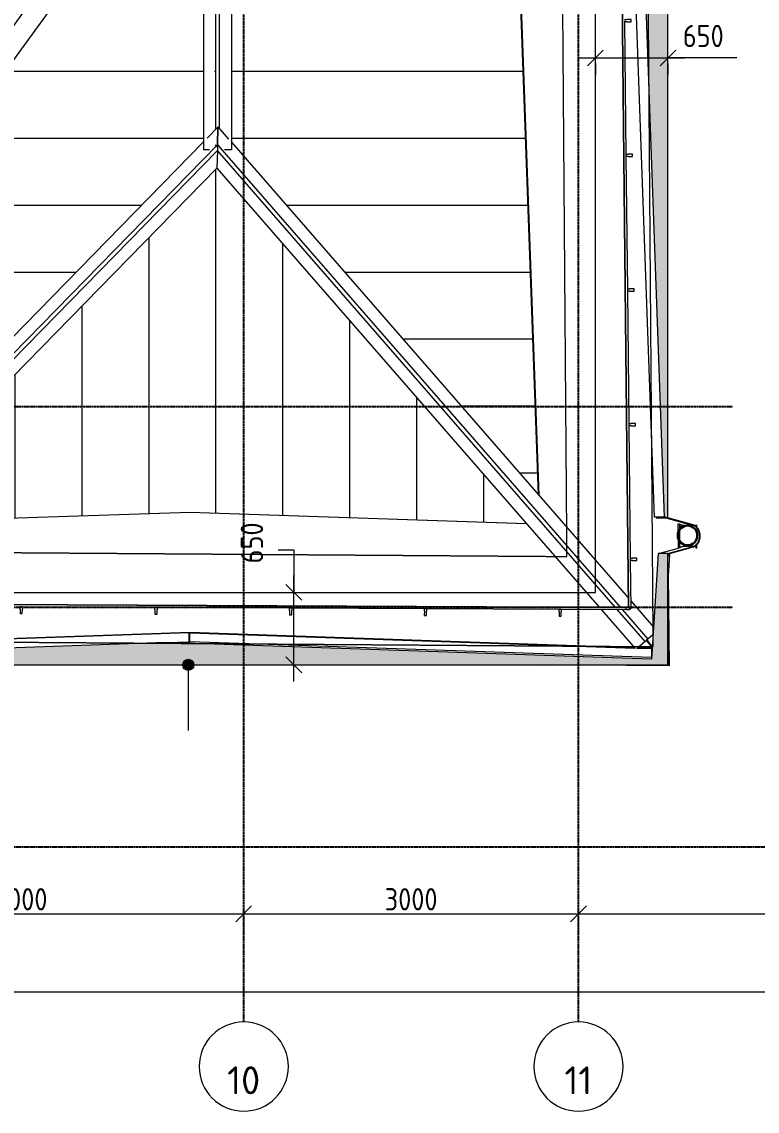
# Model space of a CAD drawing. Header units: millimetres. Extents: x -33838 to 476301, y -41806 to 120107.
# Drawn here: x 462779 to 469370, y -4529 to 5240 of the extents above; entities that cross this region are included whole.
import ezdxf

# ---------------------------------------------------------------- set-up
doc = ezdxf.new("R2010")
doc.units = ezdxf.units.MM
doc.linetypes.add('ADSK_Линия сетки', pattern=[25, 20, -2.5, 0, -2.5])
doc.linetypes.add('ADSK_Штриховая_ш3 п1_5', pattern=[4.5, 3, -1.5])
for name, color, linetype, lineweight in [('0_АР', 8, 'Continuous', 20), ('Антураж', 7, 'Continuous', 18), ('Ограждение', 251, 'Continuous', 18), ('Оси', 7, 'Continuous', 9)]:
    doc.layers.add(name, color=color, linetype=linetype, lineweight=lineweight)
doc.layers.add('Обобщенные модели', color=5, linetype='Continuous', lineweight=18, true_color=0x0000ff)
doc.styles.add('GOST Common_1', font='GOST Common_0.ttf', dxfattribs={"width": 0.9, "height": 200})
doc.styles.add('ISOCPEUR', font='isocpeur.ttf', dxfattribs={"height": 250})
doc.dimstyles.new('ADSK_Основной_2_5_мм', dxfattribs={"dimscale": 304.8, "dimtxt": 251.428749, "dimasz": 0.463911, "dimexe": 0.492126, "dimexo": 0.492126, "dimgap": 0.098425, "dimtad": 1, "dimdec": 1, "dimrnd": 0.1, "dimdsep": 46, "dimtxsty": 'GOST Common_1', "dimblk1": 'OBLIQUE', "dimblk2": 'OBLIQUE', "dimsah": 1, "dimcen": 0.09, "dimdle": 0.492126, "dimazin": 2, "dimtfac": 1, "dimtdec": 4, "dimtix": 1, "dimtmove": 0, "dimatfit": 3, "dimfxl": 1, "dimtvp": 1, "dimtfill": 1, "dimtolj": 1, "dimtzin": 0, "dimlwd": 20, "dimlwe": 20, "dimarcsym": 2})
doc.dimstyles.new('ADSK_Основной_2_5_мм_Округление_до_10_мм_синий', dxfattribs={"dimscale": 304.8, "dimtxt": 251.428749, "dimasz": 0.463911, "dimexe": 0.492126, "dimexo": 0.492126, "dimgap": 0.098425, "dimtad": 1, "dimdec": 0, "dimrnd": 10, "dimdsep": 46, "dimtxsty": 'GOST Common_1', "dimblk1": 'OBLIQUE', "dimblk2": 'OBLIQUE', "dimsah": 1, "dimcen": 0.09, "dimdle": 0.492126, "dimazin": 2, "dimtfac": 1, "dimtdec": 4, "dimtix": 1, "dimtmove": 1, "dimatfit": 3, "dimfxl": 1, "dimtvp": 1, "dimtolj": 1, "dimtzin": 0, "dimlwd": 20, "dimlwe": 20, "dimarcsym": 2})

# ---------------------------------------------------------------- blocks, each defined once
blk = doc.blocks.new('Ограждение - 20 доп поручень 300-V17-План кровли АР копия 1')
at = {"layer": 'Ограждение'}
for p, q in [((-60, 10), (-40, 10)), ((0, 10), (-40, 10)), ((0, -10), (0, 10)), ((-60, 0), (-60, -10)), ((-40, -10), (-60, -10)), ((-40, -10), (0, -10))]:
    blk.add_line(p, q, dxfattribs=at)
blk = doc.blocks.new('Ограждение - 20 доп поручень 300-1864261-План кровли АР копия 1')
at = {"layer": 'Ограждение'}
for p, q in [((-60, 10), (-40, 10)), ((-60, 10), (-60, -10)), ((0, 10), (-40, 10)), ((0, -10), (0, 10)), ((-40, -10), (-60, -10)), ((-40, -10), (0, -10))]:
    blk.add_line(p, q, dxfattribs=at)
blk = doc.blocks.new('Ограждение - Ограждение-1863905-План кровли АР копия 1')
for name, p, rotation in [('Ограждение - 20 доп поручень 300-V17-План кровли АР копия 1', (49321.7, 5255), 0.6131442627560616), ('Ограждение - 20 доп поручень 300-V17-План кровли АР копия 1', (49334.6, 4047.5), 0.6131442627560616), ('Ограждение - 20 доп поручень 300-V17-План кровли АР копия 1', (49347.6, 2840), 0.6131442627560616), ('Ограждение - 20 доп поручень 300-V17-План кровли АР копия 1', (49360.5, 1632.4), 0.6131442627560616), ('Ограждение - 20 доп поручень 300-V17-План кровли АР копия 1', (49373.4, 424.9), 0.6131442627560616), ('Ограждение - 20 доп поручень 300-1864261-План кровли АР копия 1', (43855.1, -61.9), 269.7171970149964), ('Ограждение - 20 доп поручень 300-1864261-План кровли АР копия 1', (45062.7, -67.9), 269.7171970149964), ('Ограждение - 20 доп поручень 300-1864261-План кровли АР копия 1', (46270.3, -73.8), 269.7171970149964), ('Ограждение - 20 доп поручень 300-1864261-План кровли АР копия 1', (47477.9, -79.8), 269.7171970149964), ('Ограждение - 20 доп поручень 300-1864261-План кровли АР копия 1', (48685.4, -85.7), 269.7171970149964)]:
    blk.add_blockref(name, p, dxfattribs=dict(rotation=rotation))
blk = doc.blocks.new('Тип верхнего поручня - Верхний поручень_Внутренний_-1864227-План кровли АР копия 1')
at = {"layer": 'Ограждение'}
for p, q in [((49298, -8.8), (49208.4, 8364.9)), ((49261.8, 5244.4), (49274.6, 4046.8)), ((49274.7, 4036.8), (49287.6, 2839.3)), ((49287.7, 2829.3), (49300.5, 1631.8)), ((49300.6, 1621.8), (49313.4, 424.3)), ((49313.5, 414.3), (49318.1, -18.7)), ((41628.9, 29.1), (49274.2, -8.6)), ((46270.6, -13.8), (43865.4, -1.9)), ((47478.2, -19.8), (46280.6, -13.9)), ((48685.7, -25.7), (47488.2, -19.8)), ((49274.1, -28.6), (48695.7, -25.8)), ((49274.2, -8.6), (49274.1, -28.6)), ((49308.1, -28.8), (49274.1, -28.6)), ((49274.2, -8.6), (49308.2, -8.8)), ((49308.2, -8.8), (49308.1, -28.8)), ((49318.1, -18.7), (49308.1, -18.8))]:
    blk.add_line(p, q, dxfattribs=at)
blk = doc.blocks.new('Тип верхнего поручня - Верхний поручень_Внутренний_-V18-План кровли АР копия 1')
at = {"layer": 'Ограждение'}
for p, q in [((49208.4, 8364.9), (49298, -8.8)), ((49261.8, 5244.4), (49274.6, 4046.8)), ((49274.7, 4036.8), (49287.6, 2839.3)), ((49287.7, 2829.3), (49300.5, 1631.8)), ((49300.6, 1621.8), (49313.4, 424.3)), ((49313.5, 414.3), (49318.1, -18.7)), ((49274.2, -8.6), (41628.9, 29.1)), ((46270.6, -13.8), (43865.4, -1.9)), ((47478.2, -19.8), (46280.6, -13.9)), ((48685.7, -25.7), (47488.2, -19.8)), ((49274.1, -28.6), (48695.7, -25.8)), ((49308.1, -28.8), (49274.1, -28.6)), ((49308.2, -8.8), (49274.2, -8.6)), ((49308.1, -28.8), (49308.2, -8.8)), ((49318.1, -18.7), (49308.1, -18.8))]:
    blk.add_line(p, q, dxfattribs=at)
blk = doc.blocks.new('Водосток - Тип 1 _карниз больше 490мм_-5165756-План кровли АР копия 1')
at = {"layer": 'Обобщенные модели'}
for p, q in [((18.8, 335), (38.7, 335)), ((80.1, 335), (125, 335)), ((125, 335), (159.4, 335)), ((200.3, 335), (231.2, 335)), ((125, 185), (18.8, 185)), ((75, 185), (75, 172.6)), ((227.3, 185), (125, 185)), ((175, 172.4), (175, 185))]:
    blk.add_line(p, q, dxfattribs=at)
at = {"layer": 'Обобщенные модели', "flags": 128}
for points in [[(75, 173.1), (75, 178.5), (75, 183.8), (75, 185)], [(75, 184.3), (75, 181.1), (75, 178.1), (75, 175.4), (75, 172.8)], [(175, 172.4), (175, 174.3), (175, 177), (175, 179.8), (175, 182.9), (175, 185)], [(175, 185), (175, 180.7), (175, 175.4), (175, 172.4)]]:
    blk.add_lwpolyline(points, dxfattribs=at)
at = {"layer": 'Обобщенные модели'}
for points, knots in [([(31.3, 326), (31.1, 326.6), (30.6, 328.3), (28.9, 331.5), (25.1, 334.3), (21.1, 335), (18.8, 335)], [-0.1634163, -0.1634163, -0.1634163, -0.1634163, -0.1470588, -0.1176471, -0.0588235, 0, 0, 0, 0]), ([(231.2, 335), (228.9, 335), (224.9, 334.3), (221.1, 331.4), (219.2, 327.9), (218.4, 325.1), (218, 322.6), (217.9, 320.6), (217.8, 318.5), (217.8, 316.2), (217.9, 313.8), (218.1, 311.3), (218.4, 309.1), (218.5, 307.8), (218.6, 307.4)], [-1, -1, -1, -1, -0.9411765, -0.8823529, -0.8529412, -0.8235294, -0.8088235, -0.7941176, -0.7794118, -0.7647059, -0.75, -0.7352941, -0.7205882, -0.7139569, -0.7139569, -0.7139569, -0.7139569]), ([(18.8, 185), (21.1, 185), (25.1, 185.7), (28.9, 188.6), (30.8, 192.1), (31.6, 194.9), (32, 197.4), (32.1, 199.4), (32.2, 201.5), (32.2, 203.8), (32.1, 206.2), (31.9, 208.7), (31.6, 211.4), (31.3, 214.1), (31, 217), (30.6, 219.9), (30.2, 222.9), (29.9, 225), (29.8, 226)], [-1, -1, -1, -1, -0.9411765, -0.8823529, -0.8529412, -0.8235294, -0.8088235, -0.7941176, -0.7794118, -0.7647059, -0.75, -0.7352941, -0.7205882, -0.7058824, -0.6911765, -0.6764706, -0.6617647, -0.6470588, -0.6470588, -0.6470588, -0.6470588]), ([(217.8, 203.4), (217.8, 202.8), (217.8, 201.4), (217.9, 199.4), (218, 197.3), (218.4, 194.9), (219.2, 192.1), (221.1, 188.5), (223.4, 186.8), (225.2, 186.1)], [-0.2326151, -0.2326151, -0.2326151, -0.2326151, -0.2205882, -0.2058824, -0.1911765, -0.1764706, -0.1470588, -0.1176471, -0.0588235, -0.0588235, -0.0588235, -0.0588235])]:
    blk.add_open_spline(points, degree=3, knots=knots, dxfattribs=at)
blk = doc.blocks.new('Planka_konka_K1 - Кровля - Планка конька К1-2964072-План кровли АР копия 1')
at = {"layer": 'Обобщенные модели'}
for p, q in [((-4600, 72.5), (-4600, 125.1)), ((-1181, 125.1), (-4600, 125.1)), ((-4556.4, 17), (-4574.2, 17)), ((4052.3, 17), (-4419.6, 17)), ((4587.2, 17), (4301.2, 17)), ((-4600, -125.1), (-4600, -64.5)), ((-4574.4, -17), (-4567.9, -17)), ((-4409.8, -17), (4194.5, -17)), ((4187.4, -125.1), (-4600, -125.1))]:
    blk.add_line(p, q, dxfattribs=at)
blk = doc.blocks.new('Ограждение - Ограждение-2966135-План кровли АР копия 1')
at = {"layer": 'Ограждение'}
for p, q in [((45522.5, 4201.7), (45618.5, 4299.9)), ((45614.6, 4141.9), (45618.6, 4301.9)), ((45618.5, 4299.9), (45614.6, 4141.3)), ((45618.6, 4301.9), (45618.5, 4300.9)), ((45618.6, 4301.9), (45713.9, 4192.4)), ((41628.9, 218.7), (45488.9, 4167.4)), ((41628.9, 64.1), (45614.8, 4141.6)), ((45614.1, 4116.6), (45613.4, 4091.5)), ((45614.1, 4116.6), (45614.8, 4141.6)), ((45614.8, 4141.6), (45614.6, 4141.9)), ((45614.8, 4141.6), (49226.5, -8.4)), ((45739, 4163.5), (49297.1, 75)), ((45613.4, 4091.5), (41642.2, 29)), ((45613.1, 4091.3), (45607.9, 3931.3)), ((49181.3, -8.2), (45613.4, 4091.5)), ((41792.6, 28.3), (45607.9, 3931.3)), ((45607.9, 3933.2), (49037.4, -7.5)), ((41192.1, -228.2), (41608.9, 198.2)), ((41225.3, -348.8), (41608.9, 43.6)), ((41622.7, 9.1), (41249.6, -372.5)), ((41395.9, -377.5), (41773.1, 8.4)), ((49317.4, 51.8), (49521.4, -182.6)), ((49054.9, -27.6), (49358.6, -376.5)), ((49446.4, -312.8), (49198.7, -28.3)), ((49244, -28.5), (49472, -290.5)), ((49472, -290.5), (49459.2, -301.7)), ((49517, -251.4), (49472, -290.5)), ((41225.3, -348.8), (41212.3, -336)), ((41237.5, -360.7), (41225.3, -348.8)), ((41249.6, -372.5), (41237.5, -360.7)), ((41257.6, -380.4), (41249.6, -372.5)), ((49446.4, -312.8), (49372.7, -377)), ((49459.2, -301.7), (49446.4, -312.8))]:
    blk.add_line(p, q, dxfattribs=at)
blk = doc.blocks.new('Ограждение - Ограждение-2968790-План кровли АР копия 1')
at = {"layer": 'Ограждение'}
for p, q in [((45307.2, 7614.4), (45270.9, 7564.6)), ((45271.2, 7562.5), (45308.3, 7613.6)), ((45307.2, 7614.4), (45308.3, 7613.6)), ((45308.3, 7613.6), (45357.7, 7577.7)), ((45229, 7506.8), (41247.7, 2029.5)), ((41249.4, 2029.5), (45230.1, 7506)), ((45454.8, 7507.1), (41473.3, 2029.5)), ((45441.9, 7516.5), (45454.8, 7507.1)), ((45454.8, 7507.1), (45488.9, 7482.3)), ((45557.4, 7432.6), (45597, 7403.8)), ((45597, 7396.7), (45582.4, 7376.6)), ((45488.9, 7248), (42132.1, 2629.9)), ((41233.1, 2009.5), (41064.5, 1777.5)), ((41065.8, 1776.9), (41234.9, 2009.5)), ((41458.7, 2009.5), (41301.6, 1793.3)), ((41312.8, 1563.4), (41266.7, 1597))]:
    blk.add_line(p, q, dxfattribs=at)
blk = doc.blocks.new('Ограждение - Ограждение-4657813-План кровли АР копия 1')
at = {"layer": 'Ограждение', "true_color": 0x373f43}
for points in [[(49660.5, -529.1), (49654.4, 281.3), (49650.9, 225.8), (49650.9, -519.5), (49653.3, -521.9)], [(49660.5, -529.1), (49650.9, -519.5), (49650.9, -521.9), (48550.3, -521.9), (49659.4, -529.1)], [(49660.7, -529.4), (49659.2, -529.1), (49660.5, -529.3)]]:
    blk.add_hatch(color=149, dxfattribs=at).paths.add_polyline_path(points)
at = {"layer": 'Ограждение'}
for p, q in [((49654.4, 281.3), (49660.5, -529.1)), ((49654.6, 284.1), (49660.7, -529.4)), ((49660.7, -529.4), (48519.4, -521.9)), ((49660.5, -529.1), (48550.3, -521.9)), ((49660.5, -529.1), (49650.9, -519.5))]:
    blk.add_line(p, q, dxfattribs=at)
blk = doc.blocks.new('Антураж 4 - Антураж 4-5053377-План кровли АР копия 1')
at = {"layer": 'Антураж'}
for p, q in [((45364.9, 845.3), (42496.2, 748)), ((42498.8, 750.8), (45364.9, 848)), ((45364.9, 848), (48381.9, 745.7)), ((45364.9, 848), (45364.9, 845.3)), ((48384.3, 742.9), (45364.9, 845.3)), ((45360.8, -236), (41403, -370.2)), ((41408.9, -364.2), (45364.9, -230.1)), ((45360.8, -236), (45360.8, -316)), ((45361.2, -244.5), (45360.8, -236)), ((45361, -242.9), (45361.2, -247.1)), ((45361, -317.5), (45361, -242.9)), ((45361.2, -247.1), (45361.2, -244.5)), ((45364.9, -235.9), (45364.5, -244.3)), ((45364.5, -247), (45364.7, -242.8)), ((45364.5, -244.3), (45364.5, -247)), ((45364.7, -242.8), (45364.7, -317.4)), ((45364.9, -230.1), (49348.7, -365.2)), ((45364.9, -235.9), (49353.9, -371.2)), ((45364.9, -315.8), (45364.9, -235.9)), ((45152.7, -323), (45360.8, -316)), ((45360.8, -316), (45361.4, -330.1)), ((45361.2, -323.4), (45361, -317.5)), ((45361.2, -316.4), (45361.2, -319.1)), ((45361.4, -322.3), (45361.2, -316.4)), ((45361.2, -319.1), (45361.2, -320.8)), ((45361.2, -320.8), (45361.2, -323.4)), ((45361.4, -330.1), (45361.4, -322.3)), ((45364.3, -330.2), (45364.9, -315.8)), ((45364.5, -316.3), (45364.3, -322.2)), ((45364.3, -322.2), (45364.3, -330.2)), ((45364.5, -318.9), (45364.5, -316.3)), ((45364.7, -317.4), (45364.5, -323.3)), ((45364.5, -320.6), (45364.5, -318.9)), ((45364.5, -323.3), (45364.5, -320.6)), ((49504, -456.2), (45364.9, -315.8)), ((49378.4, -372), (49504, -376.3)), ((49384.8, -366.4), (49509.5, -370.6)), ((49510, -362.7), (49457.9, -302.8)), ((49459.2, -301.7), (49510.1, -360.2)), ((49504, -376.3), (49504, -456.2)), ((49504, -456.2), (49503.8, -460.6))]:
    blk.add_line(p, q, dxfattribs=at)
blk = doc.blocks.new('Антураж 20 - Антураж 20-5695603-План кровли АР копия 1')
at = {"layer": 'Антураж'}
for p, q in [((48490.6, 1001.8), (48184.9, 9458.5)), ((48187.8, 9458.5), (48493.7, 998.3)), ((49530.5, 803), (49282.6, 7659.9)), ((49546.9, 798.3), (49530.5, 803)), ((49618.7, 803.5), (49533, 803.5)), ((49544.2, 799.1), (49544.8, 802.6)), ((49632.8, 802.6), (49544.8, 802.6)), ((49546.8, 797.7), (49631.9, 797.7)), ((49632.8, 802.6), (49631.9, 797.7)), ((49631.9, 797.7), (49876.6, 728.8)), ((49877.6, 733.6), (49650.9, 797.5)), ((49745.2, 525.4), (49744.1, 742.1)), ((49788.6, 728.8), (49744.1, 741.3)), ((49876.6, 728.8), (49788.6, 728.8)), ((49566.6, 475.1), (49745.2, 525.4)), ((49651.6, 475.1), (49876.6, 538.5)), ((49877.6, 533.6), (49652.5, 470.2)), ((49757.9, 529.8), (49745.2, 526.2)), ((49788.6, 538.5), (49761.5, 530.8)), ((49876.6, 538.5), (49788.6, 538.5)), ((49650.9, 470.2), (49652.5, 470.2)), ((49652.5, 470.2), (49650.9, 444.4)), ((49650.9, 470.2), (49652.5, 470.2)), ((49666.2, 468.9), (49650.9, 225.8)), ((49652.5, 470.2), (49651.6, 475.1)), ((49652.5, 470.2), (49666.2, 468.9)), ((49507.4, -357.1), (49459.2, -301.7)), ((49460.9, -300.2), (49510.3, -357.1)), ((49507.4, -357.1), (49510.3, -357.1))]:
    blk.add_line(p, q, dxfattribs=at)
for centre, major_axis, start_param, end_param in [((49768, 633.6), (0, 98.5), 5.694584, 6.021983), ((49856, 633.6), (0, 98.5), 3.402795, 6.021983), ((49856, 633.6), (0, 103.5), 3.401894, 6.022884), ((49768, 633.6), (0, 98.5), 3.402795, 3.730193)]:
    blk.add_ellipse(centre, major_axis=major_axis, ratio=0.810042, start_param=start_param, end_param=end_param, dxfattribs=at)
blk = doc.blocks.new('Ось сетки - Круг_Ø8 мм-8258-План кровли АР копия 1')
at = {"layer": 'Оси', "lineweight": 20}
for start, end in [(360, 180), (180, 360)]:
    blk.add_arc((0, 0), 4, start, end, dxfattribs=at)
blk = doc.blocks.new('_Oblique')
at = {"color": 0, "linetype": 'ByBlock', "lineweight": -2}
blk.add_line((-0.5, -0.5), (0.5, 0.5), dxfattribs=at)
blk = doc.blocks.new('*D3104')
at = {"color": 0, "lineweight": 20, "transparency": 16777216}
for p, q in [((460618.1, -2758.4), (464918.1, -2758.4)), ((460768.1, -2808.4), (460768.1, -2908.4)), ((464768.1, -2808.4), (464768.1, -2908.4))]:
    blk.add_line(p, q, dxfattribs=at)
at = {"layer": 'Defpoints', "color": 0, "transparency": 16777216}
for p in [(460768.1, -2658.4), (464768.1, -2658.4), (464768.1, -2758.4)]:
    blk.add_point(p, dxfattribs=at)
at = {"color": 0, "lineweight": 20, "transparency": 16777216, "xscale": 141.4, "yscale": 141.4, "zscale": 141.4, "rotation": 180}
blk.add_blockref('_Oblique', (460768.1, -2758.4), dxfattribs=at)
at = {"color": 0, "lineweight": 20, "transparency": 16777216, "xscale": 141.4, "yscale": 141.4, "zscale": 141.4}
blk.add_blockref('_Oblique', (464768.1, -2758.4), dxfattribs=at)
at = {"color": 0, "lineweight": 20, "transparency": 16777216, "insert": (462768.1, -2628.4), "char_height": 200, "width": 782.412, "attachment_point": 5, "style": 'GOST Common_1', "bg_fill": 3, "box_fill_scale": 1.1, "bg_fill_color": 256, "bg_fill_true_color": 13158600, "bg_fill_transparency": 0}
blk.add_mtext('\\A1;4000', dxfattribs=at)
blk = doc.blocks.new('*D3105')
at = {"color": 0, "lineweight": 20, "transparency": 16777216}
for p, q in [((464618.1, -2758.4), (467918.1, -2758.4)), ((464768.1, -2808.4), (464768.1, -2908.4)), ((467768.1, -2808.4), (467768.1, -2908.4))]:
    blk.add_line(p, q, dxfattribs=at)
at = {"layer": 'Defpoints', "color": 0, "transparency": 16777216}
for p in [(464768.1, -2658.4), (467768.1, -2658.4), (467768.1, -2758.4)]:
    blk.add_point(p, dxfattribs=at)
at = {"color": 0, "lineweight": 20, "transparency": 16777216, "xscale": 141.4, "yscale": 141.4, "zscale": 141.4, "rotation": 180}
blk.add_blockref('_Oblique', (464768.1, -2758.4), dxfattribs=at)
at = {"color": 0, "lineweight": 20, "transparency": 16777216, "xscale": 141.4, "yscale": 141.4, "zscale": 141.4}
blk.add_blockref('_Oblique', (467768.1, -2758.4), dxfattribs=at)
at = {"color": 0, "lineweight": 20, "transparency": 16777216, "insert": (466268.1, -2628.4), "char_height": 200, "width": 756.843, "attachment_point": 5, "style": 'GOST Common_1', "bg_fill": 3, "box_fill_scale": 1.1, "bg_fill_color": 256, "bg_fill_true_color": 13158600, "bg_fill_transparency": 0}
blk.add_mtext('\\A1;3000', dxfattribs=at)
blk = doc.blocks.new('*D3106')
at = {"color": 0, "lineweight": 20, "transparency": 16777216}
for p, q in [((467618.1, -2758.4), (474418.1, -2758.4)), ((467768.1, -2808.4), (467768.1, -2908.4)), ((474268.1, -2808.4), (474268.1, -2908.4))]:
    blk.add_line(p, q, dxfattribs=at)
at = {"layer": 'Defpoints', "color": 0, "transparency": 16777216}
for p in [(467768.1, -2658.4), (474268.1, -2658.4), (474268.1, -2758.4)]:
    blk.add_point(p, dxfattribs=at)
at = {"color": 0, "lineweight": 20, "transparency": 16777216, "xscale": 141.4, "yscale": 141.4, "zscale": 141.4, "rotation": 180}
blk.add_blockref('_Oblique', (467768.1, -2758.4), dxfattribs=at)
at = {"color": 0, "lineweight": 20, "transparency": 16777216, "xscale": 141.4, "yscale": 141.4, "zscale": 141.4}
blk.add_blockref('_Oblique', (474268.1, -2758.4), dxfattribs=at)
at = {"color": 0, "lineweight": 20, "transparency": 16777216, "insert": (471018.1, -2628.4), "char_height": 200, "width": 756.843, "attachment_point": 5, "style": 'GOST Common_1', "bg_fill": 3, "box_fill_scale": 1.1, "bg_fill_color": 256, "bg_fill_true_color": 13158600, "bg_fill_transparency": 0}
blk.add_mtext('\\A1;6500', dxfattribs=at)
blk = doc.blocks.new('*D3107')
at = {"color": 0, "lineweight": 20, "transparency": 16777216}
for p, q in [((412268.1, -3458.4), (474418.1, -3458.4)), ((412418.1, -3508.4), (412418.1, -3608.4)), ((474268.1, -3508.4), (474268.1, -3608.4))]:
    blk.add_line(p, q, dxfattribs=at)
at = {"layer": 'Defpoints', "color": 0, "transparency": 16777216}
for p in [(412418.1, -3358.4), (474268.1, -3358.4), (474268.1, -3458.4)]:
    blk.add_point(p, dxfattribs=at)
at = {"color": 0, "lineweight": 20, "transparency": 16777216, "xscale": 141.4, "yscale": 141.4, "zscale": 141.4, "rotation": 180}
blk.add_blockref('_Oblique', (412418.1, -3458.4), dxfattribs=at)
at = {"color": 0, "lineweight": 20, "transparency": 16777216, "xscale": 141.4, "yscale": 141.4, "zscale": 141.4}
blk.add_blockref('_Oblique', (474268.1, -3458.4), dxfattribs=at)
at = {"color": 0, "lineweight": 20, "transparency": 16777216, "insert": (443343.1, -3328.4), "char_height": 200, "width": 889.802, "attachment_point": 5, "style": 'GOST Common_1', "bg_fill": 3, "box_fill_scale": 1.1, "bg_fill_color": 256, "bg_fill_true_color": 13158600, "bg_fill_transparency": 0}
blk.add_mtext('\\A1;61850', dxfattribs=at)
blk = doc.blocks.new('*D3094')
at = {"layer": '0_АР', "color": 0, "lineweight": 20, "transparency": 16777216}
for p, q in [((467769.5, 4916), (468719.5, 4916)), ((469187.4, 4916), (468569.5, 4916)), ((467919.5, 4866), (467919.5, 4766)), ((468569.5, 4866), (468569.5, 4766))]:
    blk.add_line(p, q, dxfattribs=at)
at = {"layer": 'Defpoints', "color": 0, "transparency": 16777216}
for p in [(467919.5, 5016), (468569.5, 5016), (468569.5, 4916)]:
    blk.add_point(p, dxfattribs=at)
at = {"layer": '0_АР', "color": 0, "lineweight": 20, "transparency": 16777216, "xscale": 141.4, "yscale": 141.4, "zscale": 141.4, "rotation": 180}
blk.add_blockref('_Oblique', (467919.5, 4916), dxfattribs=at)
at = {"layer": '0_АР', "color": 0, "lineweight": 20, "transparency": 16777216, "xscale": 141.4, "yscale": 141.4, "zscale": 141.4}
blk.add_blockref('_Oblique', (468569.5, 4916), dxfattribs=at)
at = {"layer": '0_АР', "color": 0, "lineweight": 20, "transparency": 16777216, "insert": (468702.6, 5212.7), "char_height": 200, "width": 567.632, "attachment_point": 1, "line_spacing_factor": 1.022761, "style": 'GOST Common_1'}
blk.add_mtext('\\A1;650', dxfattribs=at)
blk = doc.blocks.new('*D3095')
at = {"layer": '0_АР', "color": 0, "lineweight": 20, "transparency": 16777216}
for p, q in [((465075.8, 504.2), (465217.2, 504.2)), ((465217.2, 504.2), (465217.2, 123.9)), ((465217.2, -676.1), (465217.2, 273.9)), ((465267.2, 123.9), (465367.2, 123.9)), ((465267.2, -526.1), (465367.2, -526.1))]:
    blk.add_line(p, q, dxfattribs=at)
at = {"layer": 'Defpoints', "color": 0, "transparency": 16777216}
for p in [(465117.2, 123.9), (465217.2, 123.9), (465117.2, -526.1)]:
    blk.add_point(p, dxfattribs=at)
at = {"layer": '0_АР', "color": 0, "lineweight": 20, "transparency": 16777216, "xscale": 141.4, "yscale": 141.4, "zscale": 141.4}
for p, rotation in [((465217.2, 123.9), 90), ((465217.2, -526.1), 270)]:
    blk.add_blockref('_Oblique', p, dxfattribs=dict(at, rotation=rotation))
at = {"layer": '0_АР', "color": 0, "lineweight": 20, "transparency": 16777216, "insert": (464741.4, 383.7), "char_height": 200, "width": 567.632, "attachment_point": 1, "rotation": 90, "line_spacing_factor": 1.022761, "style": 'GOST Common_1'}
blk.add_mtext('\\A1;650', dxfattribs=at)

msp = doc.modelspace()

# ---------------------------------------------------------------- hatches: boundary and pattern name
at = {"layer": '0_АР'}
h = msp.add_hatch(color=256, dxfattribs=at)
h.paths.add_polyline_path([(460156.04763, -526.1282), (468569.45868, -526.1282), (468569.45868, 470.85917), (468481.41768, 469.80481), (468421.75188, -474.78371), (464071.312, -327.23058), (460060.68677, -462.4321), (459998.42169, -81.34858), (459998.42169, -526.1282), (460149.25034, -526.1282)])
h.paths.add_polyline_path([(426848.18938, -393.11468), (426996.71702, -393.11468), (426995.8422, -30.5167), (426892.03817, -280.99054), (422574.47182, -150.96288), (418243.9977, -302.7896), (418181.71887, 255.10739), (418181.71887, -393.11468), (426834.40351, -393.11468)])
h.paths.add_polyline_path([(459998.42169, 173.65534), (460016.49588, 178.5626), (460106.83739, 1715.55425), (454775.1288, 1522.72712), (454768.65599, 1484.01873), (459998.42169, 1484.01873), (459998.42169, 177.8331)])
h.paths.add_polyline_path([(426996.71702, 307.98998), (426996.71702, 1484.01873), (431808.50926, 1484.01873), (431801.17411, 1522.75808), (426923.7777, 1697.71143), (426980.91393, 312.03845)])
h.paths.add_polyline_path([(418181.71887, 498.46135), (418449.78563, 8044.46376), (412395.48641, 7833.23446), (412388.9887, 7794.37715), (418181.71887, 7794.37715), (418181.71887, 521.17068)])
h.paths.add_polyline_path([(468569.45868, 793.26695), (468569.45868, 7855.20884), (474810.5027, 7855.20884), (474810.5027, 8466.54483), (474799.64795, 8463.30161), (474605.60606, 7995.59286), (468269.12123, 8216.83509), (468537.28994, 799.28958), (468551.3418, 798.37116), (468568.64393, 793.49649)])
h.paths.add_polyline_path([(444717.77099, 1484.01873), (454490.35558, 1484.01873), (454484.99256, 1516.09043), (447978.58263, 1752.2426), (447978.58263, 1629.21475), (438298.58263, 1629.21475), (438298.58263, 1739.90633), (432093.27679, 1522.69313), (432086.80967, 1484.01873), (444709.90267, 1484.01873)])
h.paths.add_polyline_path([(411793.26016, 7794.37715), (412110.68829, 7794.37715), (412105.57997, 7824.92572), (411796.07957, 7895.03328), (411970.99201, 14167.21618), (411736.11657, 20164.30548), (411690.79495, 20175.91607), (411690.79495, 7794.37715)])
h.paths.add_polyline_path([(474810.5027, 8769.43917), (474810.5027, 16800.5412), (474780.01818, 16792.48492), (474631.53347, 12780.54006), (474779.77372, 8777.42067), (474783.20502, 8776.52943)])
h.paths.add_polyline_path([(443273.92993, 13315.94041), (451515.61309, 13634.75334), (451524.95784, 13673.91812), (435026.37434, 13673.91812), (435036.37752, 13633.97199), (443273.89961, 13315.94172)])
h.paths.add_polyline_path([(429583.46955, 13405.17538), (434743.53528, 13605.55867), (434759.84589, 13673.91812), (430023.58263, 13673.91812), (430023.58263, 21008.31207), (429427.12163, 21007.79811), (429447.71262, 20921.1896), (429842.14127, 20793.78649), (429585.95802, 13476.2553)])
h.paths.add_polyline_path([(457100.32125, 13409.8723), (456816.08299, 20843.0004), (457389.97623, 21005.25186), (457399.64863, 21047.10511), (456625.26934, 21047.10511), (456625.26934, 13673.91812), (451796.60167, 13673.91812), (451806.2816, 13633.34853), (457093.45064, 13410.16233)])
h.paths.add_polyline_path([(474810.5027, 17103.43554), (474810.5027, 32792.0834), (474779.89454, 32784.00072), (474490.92605, 24945.22219), (474779.77713, 17111.41615), (474783.20502, 17110.5258)])
h.paths.add_polyline_path([(411690.79495, 20470.39356), (411735.74025, 20481.90775), (411958.45405, 26169.96647), (411735.98664, 31850.24085), (411690.79495, 31861.81815), (411690.79495, 20474.45967)])
h.paths.add_polyline_path([(464256.63893, 20578.85736), (463978.90831, 27851.09231), (463950.4366, 27858.48751), (463950.4366, 21047.10511), (457667.51663, 21047.10511), (457677.33226, 21004.63206), (464062.16559, 20591.44255)])
h.paths.add_polyline_path([(422311.50074, 20701.20681), (429147.24477, 20951.71672), (429160.16092, 21008.31207), (422655.83979, 21008.31207), (422655.83979, 28188.44734), (422612.3936, 28177.3172), (422318.66295, 20879.16209)])
h.paths.add_polyline_path([(463950.4366, 28147.68869), (463979.11188, 28155.13676), (464268.312, 35727.69465), (464206.70712, 37340.78713), (463950.4366, 37340.78713), (463950.4366, 28154.43256)])
h.paths.add_polyline_path([(422655.83979, 28465.23145), (422655.83979, 42943.28345), (422621.0216, 42934.36365), (422337.86721, 35703.51079), (422621.00423, 28474.1557), (422655.35535, 28465.35555)])
h.paths.add_polyline_path([(411690.79495, 32156.29564), (411726.38081, 32165.41211), (411915.14888, 37559.49463), (411726.55312, 42947.71188), (411690.79495, 42956.87248), (411690.79495, 32160.36175)])
h.paths.add_polyline_path([(474810.5027, 33094.97774), (474810.5027, 43242.68471), (474778.61558, 43234.4024), (474593.9667, 38155.3105), (474779.77689, 33102.95842), (474783.20502, 33102.068)])
h.paths.add_polyline_path([(464178.06421, 38090.78713), (463985.8628, 43123.48317), (463950.4366, 43132.68471), (463950.4366, 38090.78713), (464171.27948, 38090.78713)])
h.paths.add_polyline_path([(422655.83979, 43220.06756), (422655.83979, 43712.3958), (411690.79495, 43712.3958), (411690.79495, 43251.34997), (411726.89775, 43260.59886), (411851.01254, 43604.77443), (417072.42341, 43417.46725), (422496.5779, 43611.91877), (422620.72885, 43229.06236), (422655.50382, 43220.15363)])
h.paths.add_polyline_path([(463950.4366, 43421.88589), (464022.86139, 43440.6974), (464125.56796, 43776.85536), (469381.5449, 43594.91903), (474632.61136, 43776.746), (474754.15795, 43546.52079), (474810.5027, 43531.88589), (474810.5027, 43894.59235), (463950.4366, 43894.59235), (463950.4366, 43435.82273)])
h = msp.add_hatch(dxfattribs=at)
h.set_pattern_fill('FP_19', color=256, style=0, pattern_type=2)
h.set_pattern_definition([(180, (436121.63, -4.2), (-7e-14, -600), [])])
h.paths.add_polyline_path([(468428.72339, -364.41548), (468428.92179, -361.27458), (468425.98993, -361.27458)])
h.paths.add_polyline_path([(468462.7448, 794.90302), (468463.38594, 798.37116), (468451.60517, 799.51251), (468202.62681, 7655.70538), (468201.20425, 7655.61902), (468449.10116, 798.79157), (468462.48478, 794.97713)])
h.paths.add_polyline_path([(467409.20609, 997.56214), (467103.46744, 9454.29208), (467106.3993, 9454.29208), (467135.95934, 9453.0627), (464657.59439, 12624.0124), (464657.59439, 4159.31801), (467249.57651, 1180.98547)])
h.paths.add_polyline_path([(464554.28483, 4278.02648), (464554.28483, 7615.58612), (464551.89395, 7620.34121), (464549.52974, 7620.34121), (464549.52974, 4283.49034)])
h.paths.add_polyline_path([(464551.89395, 7654.32656), (464554.28483, 7659.08165), (464554.28483, 12756.19205), (464549.52974, 12762.27596), (464549.52974, 7654.32656)])
h.paths.add_polyline_path([(468200.47885, 7675.68354), (468203.00564, 7675.77455), (468187.38605, 8107.81238), (468184.73326, 8111.2065), (468200.47802, 7675.70653)])
h.paths.add_polyline_path([(464530.02904, 13005.78328), (464531.17226, 13006.6768), (464530.02904, 13012.48903)])
h = msp.add_hatch(dxfattribs=at)
h.set_pattern_fill('FP_21', color=256, style=0, pattern_type=2)
h.set_pattern_definition([(0, (430847.35, -4.2), (0, 600), [])])
h.paths.add_polyline_path([(460060.68677, -462.4321), (460142.77883, -378.45333), (460131.66318, -379.40738), (460058.68845, -380.36142), (460055.62113, -381.69708), (460047.49551, -381.69708), (460055.62113, -431.42867)])
h.paths.add_polyline_path([(460142.77883, -378.45333), (460149.25034, -370.94801), (460147.40699, -370.94801), (460144.46266, -353.55488), (460137.61736, -346.86338), (460141.55254, -370.94801)])
h.paths.add_polyline_path([(460117.73424, -225.17187), (460127.2833, -215.40334), (460115.73327, -126.24126), (460101.57001, -126.24126), (460115.73327, -212.92526)])
h.paths.add_polyline_path([(460004.58354, -119.06121), (460008.2057, -118.22359), (460004.27219, -117.15561)])
h.paths.add_polyline_path([(460016.80221, 183.77433), (460038.67115, 189.45799), (460108.93859, 190.07676), (460118.22781, 192.59885), (460199.90036, 1582.10426), (460191.13392, 1588.47629), (460109.05204, 192.0069), (460022.23276, 192.78705), (460017.3209, 192.59885), (460016.84976, 184.58333)])
h.paths.add_polyline_path([(461195.39824, 877.25986), (464407.47974, 4163.16398), (464407.47974, 7242.46384), (461051.30396, 2625.15034), (461166.88191, 1223.16819)])
h.paths.add_polyline_path([(464505.36532, 4263.29925), (464515.54439, 4273.71226), (464515.54439, 7391.13555), (464505.36532, 7377.13153), (464505.36532, 4286.43997)])
h.paths.add_polyline_path([(464515.54439, 7399.58025), (464515.54439, 7620.34121), (464511.11417, 7620.34121), (464505.36532, 7610.16214), (464505.36532, 7406.97909)])
h.paths.add_polyline_path([(464407.47974, 7478.12895), (464407.47974, 7512.27656), (464380.16724, 7512.27656), (464373.36861, 7502.92323)])
h.paths.add_polyline_path([(464515.54439, 7654.32656), (464515.54439, 7698.52388), (464505.36532, 7684.51986), (464505.36532, 7664.50563), (464511.11417, 7654.32656)])
h = msp.add_hatch(dxfattribs=at)
h.set_pattern_fill('FP_16', color=256, style=0, pattern_type=2)
h.set_pattern_definition([(90, (418918.6, -277.3), (-600, 4e-14), [])])
h.paths.add_polyline_path([(468422.37933, -464.85037), (468428.06452, -374.84629), (468303.40449, -370.61822), (468296.987, -376.20324), (468422.58938, -380.46327), (468422.58938, -460.41686)])
h.paths.add_polyline_path([(460060.82102, -463.25372), (460144.46266, -460.41686), (460144.94331, -380.44697), (460171.06642, -379.56096), (460165.32944, -373.95286), (460149.25034, -374.15104), (460149.25034, -371.83309), (460060.68677, -462.4321)])
h.paths.add_polyline_path([(468272.47442, -375.37185), (468267.27087, -369.39268), (464283.32575, -234.28347), (460327.43515, -368.45475), (460321.56833, -374.45641), (464279.34082, -240.2213), (464279.54108, -251.34743), (464280.02173, -334.30935), (464282.8451, -334.40511), (464283.32575, -308.4677), (464283.52602, -240.07935), (468264.62184, -375.10551)])
h.paths.add_polyline_path([(467300.50784, 741.47216), (464526.45541, 3927.25), (464526.44931, 3927.06449), (461417.42848, 746.58968), (464283.52602, 843.79863), (467249.57651, 743.19959)])
h = msp.add_hatch(color=256, dxfattribs=at)
edge = h.paths.add_edge_path()
edge.add_arc((464270.83342, -526.1282), 50, 0, 360)

# ---------------------------------------------------------------- linework, layer by layer
at = {"linetype": 'ADSK_Линия сетки'}
for p, q in [((464768.14798, -3728.71764), (464768.14798, 44218.78559)), ((467768.14798, -3728.71764), (467768.14798, 44218.78559)), ((405120.60046, 1790.78713), (469151.29981, 1790.78713)), ((405120.60046, -9.21287), (469151.29981, -9.21287)), ((405120.60046, -2159.21287), (474923.43551, -2159.21287))]:
    msp.add_line(p, q, dxfattribs=at)
at = {"layer": '0_АР', "linetype": 'ADSK_Штриховая_ш3 п1_5'}
for p, q in [((467600.15338, 8605.21594), (467662.10452, 442.58164)), ((468438.23977, -362.8726), (468374.34983, 8055.21594)), ((467662.10452, 442.58164), (460858.28374, 490.2231)), ((460158.50656, -304.89655), (468438.23977, -362.8726))]:
    msp.add_line(p, q, dxfattribs=at)
at = {"layer": '0_АР'}
for p, q in [((467919.45868, 123.8718), (467919.45868, 8505.20884)), ((468269.12123, 8216.83509), (468537.28994, 799.28958)), ((468569.45868, 793.26695), (468569.45868, 7855.20884)), ((468537.28994, 799.28958), (468548.08195, 799.28958)), ((468548.08195, 799.28958), (468569.45868, 793.26695)), ((468481.48428, 470.85917), (468421.75188, -474.78371)), ((468569.45868, 470.85917), (468481.48428, 470.85917)), ((468569.45868, -526.1282), (468569.45868, 470.85917)), ((460648.42169, 123.8718), (467919.45868, 123.8718)), ((464071.312, -327.23058), (460060.82102, -463.25372)), ((468421.75188, -474.78371), (464071.312, -327.23058)), ((468428.72339, -364.41548), (468377.78597, -305.88554)), ((459998.42169, -526.1282), (468569.45868, -526.1282))]:
    msp.add_line(p, q, dxfattribs=at)
at = {"layer": '0_АР', "lineweight": 20}
msp.add_line((464270.83342, -526.1282), (464270.83342, -1114.46908), dxfattribs=at)
at = {"layer": '0_АР', "lineweight": 30}
msp.add_circle((468745.73528, 633.8718), 88, dxfattribs=at)
at = {"layer": '0_АР'}
msp.add_circle((464270.83342, -526.1282), 50, dxfattribs=at)

# ---------------------------------------------------------------- block references
at = {"lineweight": 20, "xscale": 99.99999999999993, "yscale": 99.99999999999993, "zscale": 99.99999999999993}
for p in [(464768.14798, -4128.71764), (467768.14798, -4128.71764)]:
    msp.add_blockref('Ось сетки - Круг_Ø8 мм-8258-План кровли АР копия 1', p, dxfattribs=at)
at = {"layer": '0_АР'}
for name in ['Ограждение - Ограждение-1863905-План кровли АР копия 1', 'Тип верхнего поручня - Верхний поручень_Внутренний_-1864227-План кровли АР копия 1', 'Тип верхнего поручня - Верхний поручень_Внутренний_-V18-План кровли АР копия 1', 'Антураж 4 - Антураж 4-5053377-План кровли АР копия 1', 'Ограждение - Ограждение-4657813-План кровли АР копия 1', 'Антураж 20 - Антураж 20-5695603-План кровли АР копия 1', 'Ограждение - Ограждение-2968790-План кровли АР копия 1', 'Ограждение - Ограждение-2966135-План кровли АР копия 1']:
    msp.add_blockref(name, (418918.58263, -4.21287), dxfattribs=at)
for name, p, rotation in [('Planka_konka_K1 - Кровля - Планка конька К1-2964072-План кровли АР копия 1', (464532.53707, 8693.30713), 89.99999999999991), ('Водосток - Тип 1 _карниз больше 490мм_-5165756-План кровли АР копия 1', (468489.79521, 747.08518), 270.4348437794068)]:
    msp.add_blockref(name, p, dxfattribs=dict(at, rotation=rotation))

# ---------------------------------------------------------------- texts
at = {"char_height": 250, "attachment_point": 5, "line_spacing_factor": 1.022766, "style": 'ISOCPEUR'}
for s, insert, width in [('\\pt64.285,128.57,192.86,257.14,321.43,385.72,450,514.28,578.57,642.86,707.14,771.43,835.72,900,964.29,1028.6,1092.9,1157.1,1221.4,1285.7,1350,1414.3,1478.6,1542.9,1607.1,1671.4,1735.7,1800,1864.3,1928.6,1992.9,2057.1;10', (464767.31732, -4251.62221), 387), ('\\pt64.285,128.57,192.86,257.14,321.43,385.72,450,514.28,578.57,642.86,707.14,771.43,835.72,900,964.29,1028.6,1092.9,1157.1,1221.4,1285.7,1350,1414.3,1478.6,1542.9,1607.1,1671.4,1735.7,1800,1864.3,1928.6,1992.9,2057.1;11', (467767.31732, -4251.62221), 315.9)]:
    msp.add_mtext(s, dxfattribs=dict(at, insert=insert, width=width))

# ---------------------------------------------------------------- dimensions: what is measured, and where the dimension line sits
at = {"layer": '0_АР', "lineweight": 20}
dim = msp.add_linear_dim(base=(468569.45868, 4915.99365), p1=(467919.45868, 5015.97855), p2=(468569.45868, 5015.97855), dimstyle='ADSK_Основной_2_5_мм_Округление_до_10_мм_синий', override={"dimpost": '<>', "dimfxl": 650}, dxfattribs=at)
dim.commit()
dim.dimension.update_dxf_attribs({"geometry": '*D3094', "text_midpoint": (468986.42672, 5106.03406), "dimtype": 160})
dim = msp.add_linear_dim(base=(465217.15352, 123.8718), p1=(465117.16862, -526.1282), p2=(465117.16862, 123.8718), angle=90, dimstyle='ADSK_Основной_2_5_мм_Округление_до_10_мм_синий', override={"dimpost": '<>', "dimfxl": 650}, dxfattribs=at)
dim.commit()
dim.dimension.update_dxf_attribs({"geometry": '*D3095', "text_midpoint": (465027.11311, 504.18912), "dimtype": 160, "text_rotation": 90})

# ---------------------------------------------------------------- next in the draw order: dimensions: what is measured, and where the dimension line sits
at = {"lineweight": 20}
for base, p1, p2, override, picture, middle in [((464768.14798, -2758.38689), (460768.14798, -2658.40199), (464768.14798, -2658.40199), {"dimpost": '<>', "dimfxl": 4000}, '*D3104', (462768.14798, -2628.38689)), ((474268.14798, -3458.38689), (412418.14798, -3358.40199), (474268.14798, -3358.40199), {"dimpost": '<>', "dimfxl": 61850}, '*D3107', (443343.14798, -3328.38689))]:
    dim = msp.add_linear_dim(base=base, p1=p1, p2=p2, dimstyle='ADSK_Основной_2_5_мм', override=override, dxfattribs=at)
    dim.commit()
    dim.dimension.update_dxf_attribs({"geometry": picture, "text_midpoint": middle})

# ---------------------------------------------------------------- next in the draw order: dimensions: what is measured, and where the dimension line sits
dim = msp.add_linear_dim(base=(467768.14798, -2758.38689), p1=(464768.14798, -2658.40199), p2=(467768.14798, -2658.40199), dimstyle='ADSK_Основной_2_5_мм', override={"dimpost": '<>', "dimfxl": 3000}, dxfattribs=at)
dim.commit()
dim.dimension.update_dxf_attribs({"geometry": '*D3105', "text_midpoint": (466268.14798, -2628.38689)})

# ---------------------------------------------------------------- next in the draw order: dimensions: what is measured, and where the dimension line sits
dim = msp.add_linear_dim(base=(474268.14798, -2758.38689), p1=(467768.14798, -2658.40199), p2=(474268.14798, -2658.40199), dimstyle='ADSK_Основной_2_5_мм', override={"dimpost": '<>', "dimfxl": 6500}, dxfattribs=at)
dim.commit()
dim.dimension.update_dxf_attribs({"geometry": '*D3106', "text_midpoint": (471018.14798, -2628.38689)})

doc.saveas('drawing.dxf')
